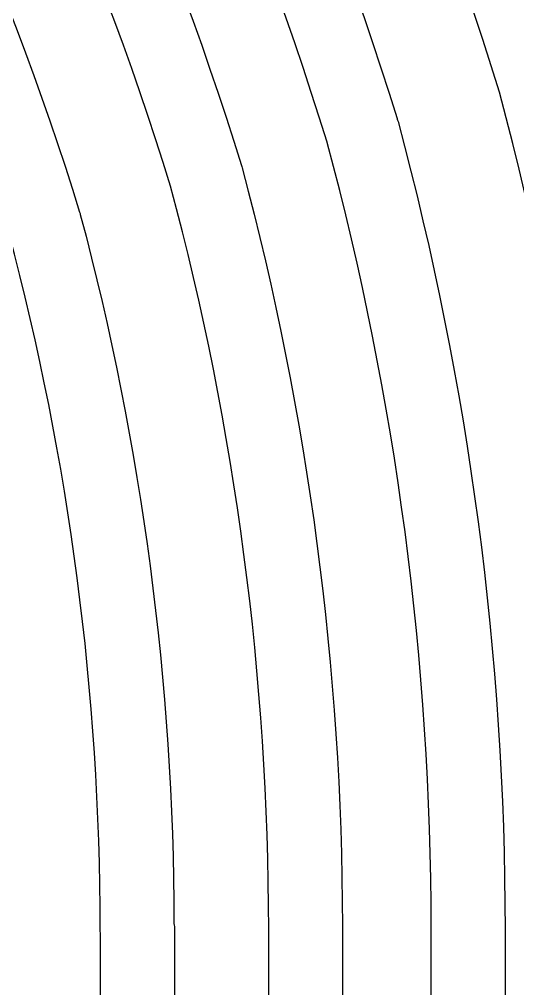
# Model space of a CAD drawing. Extents: x 0 to 248, y 0 to 175.
# Drawn here: x 92.479 to 93.508, y 137.722 to 139.725 of the extents above; entities that cross this region are included whole.
import ezdxf

# ---------------------------------------------------------------- set-up
doc = ezdxf.new("R2010")
doc.units = 0
doc.layers.add('gbr-dxf', color=7, linetype='Continuous')

msp = doc.modelspace()

# ---------------------------------------------------------------- linework, layer by layer
at = {"layer": 'gbr-dxf', "linetype": 'Continuous'}
for points in [[(91.9697, 142.8972, -0.195845), (94.1545, 137.5371, -0.014149), (94.1546, 137.5351), (94.1546, 135.853, -0.025288), (94.1545, 135.8492, 0.157439), (94.5628, 134.5893, 0.219385), (94.7483, 134.5038, -0.014355), (94.7503, 134.5037, -0.010806), (94.7589, 134.5039, -0.414223), (94.9621, 134.3007, -0.414223), (94.7589, 134.0975, -0.414223), (94.5557, 134.3007, -0.043561), (94.5587, 134.3358, -0.012185), (94.559, 134.3374, 0.044234), (94.563, 134.3803, -0.010298), (94.563, 134.3816, 0.140494), (94.526, 134.5108, -0.004442), (94.5028, 134.5423), (94.5026, 134.5425, -0.158008), (94.0783, 135.8515, -0.014071), (94.0784, 135.8534), (94.0784, 137.5331, -0.014135), (94.0783, 137.5351, 0.196009), (91.9132, 142.846, -0.019381)], [(91.7264, 142.7566, -0.122231), (93.6151, 139.6209, -0.016533), (93.6165, 139.6162, -0.065936), (93.8516, 137.847, -0.007748), (93.8516, 137.845), (93.8516, 132.8925, -0.009724), (93.8515, 132.8898, 0.160485), (94.0703, 132.2309, 0.174527), (94.2731, 132.1404, -0.014827), (94.2774, 132.1399, -0.386382), (94.4611, 131.9377, -0.414223), (94.2579, 131.7345, -0.395614), (94.0551, 131.9247, 0.115459), (94.0073, 132.0661, -0.01735), (93.9524, 132.1341), (93.9522, 132.1344, -0.1621), (93.6991, 132.8904, -0.007849), (93.6991, 132.8924, -0.011836), (93.6992, 132.8958), (93.6992, 137.843, -0.007677), (93.6992, 137.845, 0.065927), (93.47, 139.5743, 0.12221), (91.6203, 142.6472, -0.008815)], [(91.4664, 142.4932, -0.121858), (93.2587, 139.5196, -0.022069), (93.2607, 139.5133, -0.065749), (93.4818, 137.845, -0.007767), (93.4817, 137.8431), (93.4817, 132.7818, -0.007602)], [(93.3293, 132.7837), (93.3293, 137.845, -0.007567), (93.3294, 137.8469, 0.065523), (93.1145, 139.4701), (93.1142, 139.4709, 0.122078), (91.3569, 142.3872, -0.008495)], [(91.2289, 142.2558, -0.121762), (92.9373, 139.4227, -0.017203), (92.9386, 139.4178, -0.065092), (93.1459, 137.8524, -0.030142), (93.1462, 137.8433), (93.1462, 132.1955, -0.009892)], [(92.9938, 132.1982), (92.9938, 137.8384, -0.02253), (92.9935, 137.8452, 0.065449), (92.791, 139.3798, 0.121763), (91.1195, 142.1497, -0.008691)], [(90.983, 142.0102, -0.121503), (92.603, 139.3263, -0.017805), (92.6044, 139.3212, -0.064579), (92.7979, 137.8566, -0.044012), (92.7987, 137.8433), (92.7987, 132.1821, -0.007811)], [(92.6463, 132.184), (92.6463, 137.8341, -0.03661), (92.6455, 137.8452, 0.065137), (92.4568, 139.2832, 0.121503), (90.8736, 141.9041, -0.008636)]]:
    msp.add_lwpolyline(points, format="xyb", dxfattribs=at)

doc.saveas('drawing.dxf')
